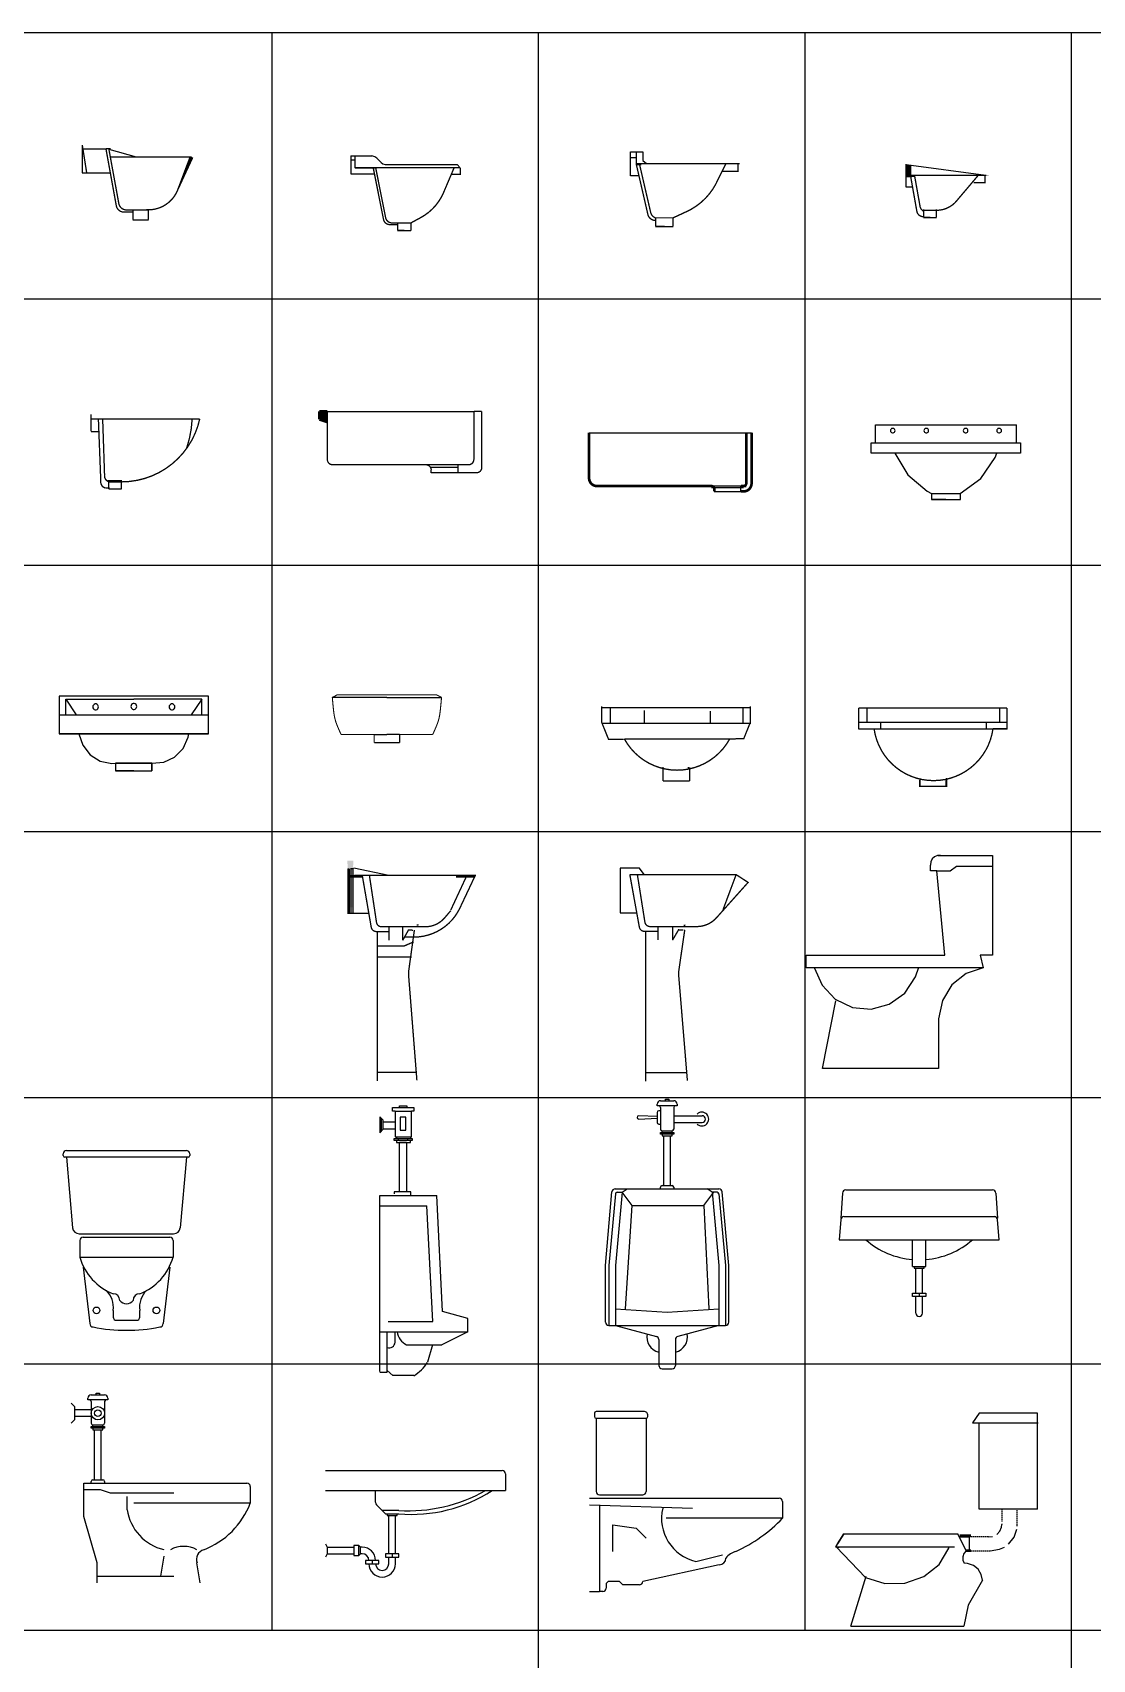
# Model space of a CAD drawing. Extents: x -72339 to 59654, y -38057 to 42097.
# Drawn here: x -10399 to -6420, y 35809 to 41919 of the extents above; entities that cross this region are included whole.
import ezdxf

# ---------------------------------------------------------------- set-up
doc = ezdxf.new("R2010")
doc.units = 0
doc.header["$MEASUREMENT"] = 0
doc.linetypes.add('HIDDEN', pattern=[7.5, 5, -2.5])
doc.layers.get('0').update_dxf_attribs({"linetype": 'CONTINUOUS'})
doc.layers.add('TOL', color=5, linetype='CONTINUOUS')
doc.styles.add('DIM', font='txt')
doc.styles.get("Standard").update_dxf_attribs({"font": 'TXT', "bigfont": 'HZTXT'})

# ---------------------------------------------------------------- blocks, each defined once
blk = doc.blocks.new('2513')
at = {"color": 2}
for p, q in [((0, -85.8), (0, 0)), ((0, -1.4), (298.6, -41.3)), ((18.8, -41.5), (300, -41.5)), ((23.2, -85.8), (0, -85.8)), ((88.9, -200), (64.8, -200)), ((64.8, -200), (113, -200))]:
    blk.add_line(p, q, dxfattribs=at)
at = {"color": 2, "const_width": 5}
for points in [[(15.5, -20.8), (0, -20.8)], [(16.3, -45.1), (29.8, -45.1), (14.3, -45.1)], [(16.3, -45.1), (16.3, -4.2)], [(17.5, -53.1), (17.5, -42.9)], [(17.5, -53.1), (39.4, -176.3)], [(51.5, -158.3), (30.7, -41.6)], [(295.6, -42.9), (295.6, -69.2), (262.5, -69.2)], [(262.5, -69.2), (252.6, -69.2)], [(65.1, -169.2), (65.1, -199.7)], [(113, -200), (113, -169.2)], [(59.9, -196.7), (67.3, -196.7)]]:
    blk.add_lwpolyline(points, dxfattribs=at)
for points in [[(270.2, -41.5), (187.6, -139.1, -0.214667), (115.5, -173.1), (61.8, -173.1)], [(39.4, -176.3, 0.325044), (59.9, -196.7, 0.361394)], [(51.5, -158.3, 0.240102), (64.8, -176.4, 0.361222)]]:
    blk.add_lwpolyline(points, format="xyb", dxfattribs=at)
at = {"color": 2}
for points in [[(0, -1.5), (0, -38.6), (17.2, -5.6), (16, -38.6)], [(0, -30.3), (0, -49.6), (18.3, -20.7), (18.3, -49.6)], [(276.1, -37.2), (277.2, -42.7), (310.4, -42.7)]]:
    blk.add_solid(points, dxfattribs=at)
at = {"linetype": 'Continuous', "flags": 1}
for tag in ['XVALUE', 'YVALUE']:
    blk.add_attdef(tag, (-999999, -999999), '', height=0.02, dxfattribs=at)
blk = doc.blocks.new('2530')
at = {"color": 2}
for p, q in [((-264.2, 0), (264.2, 0)), ((-264.2, -67.9), (-264.2, 0)), ((263.5, 0), (263.5, -67.9)), ((-280.4, -105.9), (-280.4, -67.9)), ((-280.4, -67.9), (279.6, -67.9)), ((279.6, -105.9), (-280.4, -105.9)), ((279.6, -67.9), (279.6, -105.9)), ((-54.2, -258.5), (-54.9, -280)), ((-54.9, -280), (54.9, -280)), ((0, -280), (-54.9, -280)), ((-54.1, -257.6), (55.4, -257.6)), ((54.9, -280), (54.9, -258.5))]:
    blk.add_line(p, q, dxfattribs=at)
for points in [[(-190.8, -21.7), (-191.4, -18.8), (-192.9, -16.2), (-195.2, -14.3), (-198.1, -13.2), (-201.1, -13.2), (-204, -14.3), (-206.3, -16.2), (-207.9, -18.8), (-208.4, -21.7), (-207.9, -24.7), (-206.3, -27.3), (-204, -29.2), (-201.1, -30.2), (-198.1, -30.2), (-195.2, -29.2), (-192.9, -27.3), (-191.4, -24.7), (-190.8, -21.7)], [(-65.1, -21.7), (-65.6, -18.8), (-67.1, -16.2), (-69.5, -14.3), (-72.3, -13.2), (-75.4, -13.2), (-78.2, -14.3), (-80.6, -16.2), (-82.1, -18.8), (-82.6, -21.7), (-82.1, -24.7), (-80.6, -27.3), (-78.2, -29.2), (-75.4, -30.2), (-72.3, -30.2), (-69.5, -29.2), (-67.1, -27.3), (-65.6, -24.7), (-65.1, -21.7)], [(82.6, -21.7), (82.1, -18.8), (80.6, -16.2), (78.2, -14.3), (75.4, -13.2), (72.3, -13.2), (69.5, -14.3), (67.1, -16.2), (65.6, -18.8), (65.1, -21.7), (65.6, -24.7), (67.1, -27.3), (69.5, -29.2), (72.3, -30.2), (75.4, -30.2), (78.2, -29.2), (80.6, -27.3), (82.1, -24.7), (82.6, -21.7)], [(208.4, -21.7), (207.9, -18.8), (206.3, -16.2), (204, -14.3), (201.1, -13.2), (198.1, -13.2), (195.2, -14.3), (192.9, -16.2), (191.4, -18.8), (190.8, -21.7), (191.4, -24.7), (192.9, -27.3), (195.2, -29.2), (198.1, -30.2), (201.1, -30.2), (204, -29.2), (206.3, -27.3), (207.9, -24.7), (208.4, -21.7)], [(-191.5, -105.9), (-143.6, -188.1), (-70, -249.2), (-54.1, -257.6)], [(53.4, -257.6), (130.9, -201.3), (184.1, -122.4), (190.8, -105.9)]]:
    blk.add_lwpolyline(points, dxfattribs=at)
at = {"linetype": 'Continuous', "flags": 1}
for tag in ['XVALUE', 'YVALUE']:
    blk.add_attdef(tag, (-999999, -999999), '', height=0.02, dxfattribs=at)
blk = doc.blocks.new('2541')
at = {"color": 2}
for p, q in [((-247.4, 0.1), (-247.4, -53.1)), ((250.5, 0.1), (250.5, -53.1)), ((-278.2, -53.1), (278.7, -53.1)), ((-196.1, -53.1), (-196.1, -77.5)), ((200.5, -53.1), (200.5, -77.5)), ((-278.7, -78.6), (278.7, -78.6)), ((0, -294.9), (-49.8, -294.9))]:
    blk.add_line(p, q, dxfattribs=at)
at = {"color": 2, "const_width": 5}
for points in [[(-278.7, 0), (278.7, 0)], [(-278.7, 0), (-278.7, -78.6)], [(278.7, -78.6), (278.7, 0)], [(-278.7, -78.6), (-217.9, -78.6)], [(226.1, -77.5), (281.3, -77.5)], [(-49.8, -270.7), (-49.8, -294.9)], [(-49.8, -294.9), (49.8, -294.9)], [(49.8, -294.9), (49.8, -270.7)]]:
    blk.add_lwpolyline(points, dxfattribs=at)
blk.add_lwpolyline([(-220.5, -77.5, 0.875895), (226.1, -77.5, 0.875895)], format="xyb", dxfattribs=at)
at = {"color": 2}
for points in [[(-51.4, -297.3), (-45.2, -296.7), (-50.9, -264.6), (-46.2, -263.4)], [(55.2, -296.8), (49.8, -296.8), (55.2, -264.4), (49.8, -263.1)]]:
    blk.add_solid(points, dxfattribs=at)
at = {"linetype": 'Continuous', "flags": 1}
for tag in ['XVALUE', 'YVALUE']:
    blk.add_attdef(tag, (-999999, -999999), '', height=0.02, dxfattribs=at)
blk = doc.blocks.new('2512')
at = {"color": 2}
for p, q in [((0, 0), (46.7, 0)), ((0, -90.2), (0, 0)), ((46.7, 0), (46.7, -18.9)), ((25.6, -43.6), (410, -43.6)), ((46.7, -18.9), (46.7, -32)), ((46.7, -32), (60.3, -43.6)), ((31.7, -90.2), (0, -90.2)), ((94.6, -280), (160.4, -280)), ((127.5, -280), (94.6, -280))]:
    blk.add_line(p, q, dxfattribs=at)
at = {"color": 2, "const_width": 5}
for points in [[(22.3, -47.4), (22.3, 0)], [(21.1, -21.8), (0, -21.8)], [(22.3, -47.4), (40.7, -47.4), (19.6, -47.4)], [(22.3, -47.4), (65.8, -236.2)], [(76.4, -228.9), (34.7, -48.9)], [(357.8, -45.3), (320.8, -120.3)], [(404, -45.1), (404, -72.8), (358.8, -72.8)], [(358.8, -72.8), (345.2, -72.8)], [(208, -225.5), (160.4, -247.6)], [(160.4, -247.6), (95, -247.6)], [(95, -247.6), (95, -279.6)], [(160.4, -280), (160.4, -247.6)]]:
    blk.add_lwpolyline(points, dxfattribs=at)
for points in [[(208, -225.5, 0.168717), (320.8, -120.3, 0.168717)], [(65.8, -236.2, 0.325044), (93.9, -257.6, 0.361394)], [(76.4, -228.9, 0.240102), (94.6, -248, 0.361222)]]:
    blk.add_lwpolyline(points, format="xyb", dxfattribs=at)
at = {"linetype": 'Continuous', "flags": 1}
for tag in ['XVALUE', 'YVALUE']:
    blk.add_attdef(tag, (-999999, -999999), '', height=0.02, dxfattribs=at)
blk = doc.blocks.new('2534')
at = {"color": 2}
for p, q in [((-275.6, -58.2), (-110.7, -58.2)), ((-247.4, -0.2), (-247.4, -28.8)), ((-247.4, -28.8), (-247.4, -39.2)), ((-247.4, -39.2), (-247.4, -58.2)), ((-211.7, -58.2), (-211.7, -58.2)), ((-119.3, -10.7), (-119.3, -58.2)), ((-110.7, -58.2), (120.5, -58.2)), ((118, -58.2), (281.3, -58.2)), ((127.7, -13), (127.7, -58.2)), ((250.5, -0.2), (250.5, -28.8)), ((250.5, -28.8), (250.5, -45.6)), ((250.5, -39.2), (250.5, -58.2)), ((-193.3, -117.4), (202.3, -117.4))]:
    blk.add_line(p, q, dxfattribs=at)
at = {"color": 2, "const_width": 5}
for points in [[(-278.7, -10.5), (-278.7, 4.6)], [(-278.7, 0), (278.7, 0)], [(278.7, -10.5), (278.7, 4.6)], [(-278.7, -10.5), (-278.7, -56.1), (-253.6, -118.3)], [(278.7, -10.5), (278.7, -56.1), (253.6, -118.3)], [(-255.8, -119.1), (-212.9, -119.1)], [(-217.9, -119.1), (-196.7, -119.1)], [(231.1, -117.1), (201.5, -117.7)], [(231.1, -117.1), (256.9, -117.1), (243.3, -117.1)], [(-48.8, -232.4), (-48.8, -222.5)], [(-48.8, -232.4), (-48.8, -275.4)], [(45.7, -232.4), (45.7, -222.5)], [(50.7, -232.4), (50.7, -224.9)], [(50.7, -275.4), (50.7, -232.4)], [(-48.8, -275.4), (50.7, -275.4)]]:
    blk.add_lwpolyline(points, dxfattribs=at)
blk.add_lwpolyline([(-194.1, -117.3, 0.593831), (201.5, -117.7, 0.875895)], format="xyb", dxfattribs=at)
at = {"linetype": 'Continuous', "flags": 1}
for tag in ['XVALUE', 'YVALUE']:
    blk.add_attdef(tag, (-999999, -999999), '', height=0.02, dxfattribs=at)
blk = doc.blocks.new('2511')
at = {"color": 2}
for p, q in [((0, 0), (78.2, 0)), ((0, 0), (0, -66.7)), ((410, -44.9), (14.9, -44.9)), ((96.8, -7.7), (112.8, -24.4)), ((131.4, -32.1), (398.5, -32.1)), ((398.5, -32.1), (410, -44.9)), ((0, -66.7), (88.2, -66.7)), ((175, -280), (225, -280)), ((200, -280), (175, -280))]:
    blk.add_line(p, q, dxfattribs=at)
at = {"color": 2, "const_width": 5}
for points in [[(14.9, -44.9), (14.9, 0)], [(0.4, -15.4), (16, -15.4)], [(92.8, -44.9), (14.9, -44.9)], [(83.6, -44.9), (122.2, -238.8)], [(130.2, -232.4), (92.8, -44.9)], [(386.9, -44.8), (346.8, -139.2)], [(410, -44.9), (410, -69.3), (375.7, -69.3)], [(261.1, -231.9), (225, -251.5)], [(146.8, -257.9), (175.2, -257.9)], [(175.2, -251.5), (154.8, -251.5)], [(225, -251.5), (175.2, -251.5)], [(175.2, -251.5), (175.2, -279.7)], [(225, -280), (225, -251.5)]]:
    blk.add_lwpolyline(points, dxfattribs=at)
at = {"color": 2}
for points in [[(96.8, -7.7), (89.9, -2.7), (81.7, -0.2), (78.2, 0)], [(112.8, -24.4), (119.6, -29.3), (127.9, -31.9), (131.4, -32.1)]]:
    blk.add_lwpolyline(points, dxfattribs=at)
at = {"color": 2, "const_width": 5}
for points in [[(261.1, -231.9, 0.168717), (346.8, -139.2, 0.168717)], [(122.2, -238.8, 0.361394), (146.8, -257.9, 0.361394)], [(130.2, -232.4, 0.361222), (154.8, -251.5, 0.361222)]]:
    blk.add_lwpolyline(points, format="xyb", dxfattribs=at)
at = {"linetype": 'Continuous', "flags": 1}
for tag in ['XVALUE', 'YVALUE']:
    blk.add_attdef(tag, (-999999, -999999), '', height=0.02, dxfattribs=at)
blk = doc.blocks.new('2521')
at = {"color": 2}
for p, q in [((15, 0), (565, 0)), ((505, -200), (185, -200)), ((505, -210), (405, -210)), ((405, -230), (405, -220)), ((505, -230), (405, -230)), ((505, -200), (505, -230))]:
    blk.add_line(p, q, dxfattribs=at)
for points, const_width in [([(-15, 0), (15, 0)], 10), ([(-15, 0), (-15, -30)], 10), ([(15, -180), (15, 0)], 5), ([(565, 0), (595, 0)], 5), ([(565, 0), (565, -180)], 5), ([(595, 0), (595, -210)], 5), ([(-15, -30), (15, -40)], 10), ([(385, -200), (35, -200)], 5), ([(505, -200), (505, -230)], 5), ([(545, -200), (505, -200)], 5), ([(575, -230), (505, -230)], 5)]:
    blk.add_lwpolyline(points, dxfattribs=dict(at, const_width=const_width))
at = {"color": 2, "const_width": 5}
for points in [[(15, -180, 0.414214), (35, -200, 0.414214)], [(545, -200, 0.414214), (565, -180, 0.414214)], [(405, -220, 0.414214), (385, -200, 0.414214)], [(575, -230, 0.414214), (595, -210, 0.414214)]]:
    blk.add_lwpolyline(points, format="xyb", dxfattribs=at)
at = {"color": 2}
blk.add_solid([(-15, 0), (15, 0), (-15, -30), (15, -40)], dxfattribs=at)
at = {"linetype": 'Continuous', "flags": 1}
for tag in ['XVALUE', 'YVALUE']:
    blk.add_attdef(tag, (-999999, -999999), '', height=0.02, dxfattribs=at)
blk = doc.blocks.new('2542')
at = {"color": 2}
for p, q in [((1.9, -10.2), (-203.1, -10.2)), ((1.9, -10.2), (206.9, -10.2)), ((-45.9, -149.7), (1.9, -149.7)), ((49.7, -149.7), (1.9, -149.7))]:
    blk.add_line(p, q, dxfattribs=at)
at = {"color": 2, "const_width": 4}
for points in [[(3.8, 0), (-183.9, 0), (-203.1, -10.2)], [(0, 0), (187.6, 0), (206.9, -10.2)], [(-203.1, -10.2), (-200.7, -37.3), (-198.6, -58.4), (-196.3, -75.1), (-193.6, -89), (-190, -101.8), (-185.1, -115.1), (-178.6, -130.5), (-170, -149.7)], [(206.9, -10.2), (204.5, -37.3), (202.3, -58.4), (200.1, -75.1), (197.4, -89), (193.7, -101.8), (188.9, -115.1), (182.3, -130.5), (173.8, -149.7)], [(-170, -149.7), (-45.9, -149.7), (-45.9, -180)], [(-45.9, -180), (1.9, -180)], [(49.7, -180), (1.9, -180)], [(173.8, -149.7), (49.7, -149.7), (49.7, -180)]]:
    blk.add_lwpolyline(points, dxfattribs=at)
at = {"linetype": 'Continuous', "flags": 1}
for tag in ['XVALUE', 'YVALUE']:
    blk.add_attdef(tag, (-999999, -999999), '', height=0.02, dxfattribs=at)
blk = doc.blocks.new('2522')
at = {"color": 2}
for p, q in [((0, 0), (610, 0)), ((460, -205), (580, -205)), ((580, -200), (470, -200)), ((470, -220), (570, -220)), ((570, -220), (570, -200))]:
    blk.add_line(p, q, dxfattribs=at)
at = {"color": 2, "const_width": 10}
for points in [[(0, 0), (0, -170)], [(590, 0), (590, -190)], [(610, 0), (610, -190)], [(30, -200), (460, -200)], [(470, -210), (470, -220)], [(590, -200), (570, -200)], [(580, -220), (570, -220)]]:
    blk.add_lwpolyline(points, dxfattribs=at)
for points in [[(0, -170, 0.414214), (30, -200, 0.414214)], [(470, -210, 0.414214), (460, -200, 0.414214)], [(580, -220, 0.414214), (610, -190, 0.414214)], [(580, -200, 0.414214), (590, -190, 0.414214)]]:
    blk.add_lwpolyline(points, format="xyb", dxfattribs=at)
at = {"linetype": 'Continuous', "flags": 1}
for tag in ['XVALUE', 'YVALUE']:
    blk.add_attdef(tag, (-999999, -999999), '', height=0.02, dxfattribs=at)
blk = doc.blocks.new('2508')
at = {"color": 2}
for p, q in [((-2.8, 803.1), (-2.8, 428.2)), ((-212.2, 745), (-161.4, 745)), ((-161.4, 745), (-138.2, 763.3)), ((-138.2, 763.3), (-2.8, 763.3)), ((-702.8, 380.7), (-702.8, 428.2)), ((-48.4, 428.2), (-38.2, 380.7)), ((-2.8, 428.2), (-48.4, 428.2)), ((-38.2, 380.7), (-702.8, 380.7)), ((-640.7, 3.2), (-591.4, 257.1)), ((-205.3, 181.4), (-205.3, 3.2)), ((-205.3, 3.2), (-640.7, 3.2))]:
    blk.add_line(p, q, dxfattribs=at)
for points in [[(-197.8, 803.2), (-209.3, 802.8), (-220, 798.2), (-228.6, 790.1), (-234, 779.5), (-235.6, 767.6), (-235.5, 766.8)], [(-206.4, 803.1), (-2.8, 803.1)], [(-702.8, 428.2), (-181.8, 428.2), (-212.2, 745), (-235.5, 745), (-235.5, 767)], [(-672.5, 382.6), (-642.7, 315.7), (-592.9, 263.4), (-528.9, 232.1), (-458.5, 225.6), (-390.2, 244.5), (-332.3, 286.7), (-291.6, 347), (-279, 383.4)], [(-38.2, 380.7), (-102, 359.6), (-154.9, 317.1), (-190.7, 258.2), (-205.1, 190), (-205.3, 181.4)]]:
    blk.add_lwpolyline(points, dxfattribs=at)
at = {"linetype": 'Continuous', "flags": 1}
for tag in ['XVALUE', 'YVALUE']:
    blk.add_attdef(tag, (-999999, -999999), '', height=0.02, dxfattribs=at)
blk = doc.blocks.new('2503')
at = {"color": 2}
for p, q in [((-1.6, 801), (-1.6, 747)), ((70.4, 801), (-1.6, 801)), ((88.4, 777), (70.4, 801)), ((-1.6, 747), (-1.6, 633)), ((-1.6, 633), (60.1, 633))]:
    blk.add_line(p, q, dxfattribs=at)
at = {"color": 2, "const_width": 5}
for points in [[(34.4, 777), (70.1, 580, 0.36403), (89.7, 564), (106.4, 564)], [(34.4, 777), (433.5, 777), (478.4, 747.9), (360, 615.4, -0.217143), (284.7, 582), (169, 582)], [(62.7, 777), (91, 598.5, 0.370145), (110.7, 582), (169, 582)], [(250.5, 3), (217.9, 397.3, -0.05516), (218.6, 418.6), (240.6, 569.9)]]:
    blk.add_lwpolyline(points, format="xyb", dxfattribs=at)
for points in [[(433.5, 777), (384.1, 645)], [(93.6, 1), (93.6, 564)], [(106.4, 564), (139.8, 564)], [(139.8, 564), (139.8, 582)], [(194.6, 530.8), (217.3, 569.8), (235.5, 568.9)], [(93.6, 33), (248.2, 33)]]:
    blk.add_lwpolyline(points, dxfattribs=at)
at = {"color": 2}
blk.add_lwpolyline([(132.1, 564, 5, 5, 0), (139.8, 564, 5, 5, 0), (139.8, 531, 0, 0, 0), (194.7, 531, 5, 5, 0), (194.7, 564, 5, 5, 0), (194.7, 582, 5, 5, 0)], format="xyseb", dxfattribs=at)
blk.add_solid([(236.4, 589.5), (236.4, 584.2), (243.8, 589.5), (242.6, 584.2)], dxfattribs=at)
at = {"linetype": 'Continuous', "flags": 1}
for tag in ['XVALUE', 'YVALUE']:
    blk.add_attdef(tag, (-999999, -999999), '', height=0.02, dxfattribs=at)
blk = doc.blocks.new('2553')
for p, q in [((-285.9, 838.2), (-291.5, 743.7)), ((-273.4, 850), (278, 850)), ((290.5, 838.2), (296, 743.7)), ((-292.3, 738.4), (-297.7, 662.5)), ((-279, 750), (289.8, 750)), ((302.3, 662.5), (296.9, 738.4)), ((-297.7, 662.5), (302.3, 662.5)), ((-22.7, 562.5), (-22.7, 662.5)), ((27.3, 562.5), (27.3, 662.5)), ((-22.7, 562.5), (27.3, 562.5)), ((-16.5, 562.5), (-16.5, 556.3)), ((-16.5, 556.3), (21, 556.3)), ((-10.2, 462.5), (-10.2, 556.3)), ((14.8, 462.5), (14.8, 556.3)), ((21, 556.3), (21, 562.5)), ((-22.7, 450), (-22.7, 462.5)), ((-22.7, 462.5), (27.3, 462.5)), ((27.3, 450), (-22.7, 450)), ((-10.2, 387.5), (-10.2, 450)), ((2.3, 462.5), (2.3, 450)), ((14.8, 387.5), (14.8, 450)), ((27.3, 462.5), (27.3, 450))]:
    blk.add_line(p, q)
for centre, radius, start, end in [((-273.4, 837.5), 12.5, 90, 176.63354), ((278, 837.5), 12.5, 3.36646, 90), ((-279.8, 737.5), 12.5, 90, 175.91438), ((284.4, 737.5), 12.5, 4.08562, 90), ((2.3, 891.7), 304.2, 228.88791, 265.30132), ((2.3, 891.7), 304.2, 274.69868, 311.11209), ((2.3, 387.5), 12.5, 180, 0)]:
    blk.add_arc(centre, radius, start, end)
at = {"layer": 'TOL', "style": 'DIM', "flags": 1}
for tag in ['XVALUE', 'YVALUE']:
    blk.add_attdef(tag, (-999999, -999999), '', height=0.02, dxfattribs=at)
blk = doc.blocks.new('2551')
for p, q in [((-38.6, 1370.1), (-38.6, 1376.4)), ((36.4, 1370.1), (-38.6, 1370.1)), ((-38.6, 1345.1), (-38.6, 1307.6)), ((-26.1, 1351.4), (-32.4, 1351.4)), ((-26.1, 1388.9), (23.9, 1388.9)), ((-26.1, 1363.9), (-26.1, 1282.6)), ((-7.4, 1388.9), (-7.4, 1395.1)), ((-7.4, 1395.1), (5.1, 1395.1)), ((5.1, 1395.1), (5.1, 1388.9)), ((23.9, 1363.9), (23.9, 1282.6)), ((36.4, 1376.4), (36.4, 1370.1)), ((-38.6, 1329.5), (-107.4, 1332.6)), ((-107.4, 1320.1), (-38.6, 1323.2)), ((-32.4, 1301.4), (-26.1, 1301.4)), ((23.9, 1332.6), (130.1, 1332.6)), ((23.9, 1307.6), (130.1, 1307.6)), ((-26.1, 1263.9), (-26.1, 1270.1)), ((-26.1, 1270.1), (23.9, 1270.1)), ((-19.9, 1263.9), (-26.1, 1263.9)), ((-19.9, 1276.4), (17.6, 1276.4)), ((-19.9, 1270.1), (-19.9, 1276.4)), ((17.6, 1263.9), (-19.9, 1263.9)), ((-19.9, 1263.9), (-19.9, 1257.6)), ((-19.9, 1257.6), (17.6, 1257.6)), ((-13.6, 1270.1), (-13.6, 1263.9)), ((-13.6, 1070.1), (-13.6, 1257.6)), ((11.4, 1270.1), (11.4, 1263.9)), ((11.4, 1070.1), (11.4, 1257.6)), ((17.6, 1270.1), (17.6, 1276.4)), ((17.6, 1257.6), (17.6, 1263.9)), ((23.9, 1263.9), (17.6, 1263.9)), ((23.9, 1270.1), (23.9, 1263.9)), ((-232.4, 770.1), (-208.4, 1046.2)), ((-195.4, 1039.4), (-219.9, 770.1)), ((-195.9, 1057.6), (193.6, 1057.6)), ((-169.9, 1045.1), (-194.9, 770.1)), ((-189.2, 1045.1), (-169.9, 1045.1)), ((-169.9, 1045.1), (-151.1, 1057.6)), ((-132.4, 995.1), (-169.9, 1045.1)), ((-26.1, 1057.6), (-26.1, 1063.9)), ((-19.9, 1070.1), (17.6, 1070.1)), ((23.9, 1063.9), (23.9, 1057.6)), ((136.4, 995.1), (173.9, 1045.1)), ((167.6, 1045.1), (148.9, 1057.6)), ((167.6, 1045.1), (192.6, 770.1)), ((186.9, 1045.1), (167.6, 1045.1)), ((193.1, 1039.4), (217.6, 770.1)), ((230.1, 770.1), (206.1, 1046.2)), ((-157.4, 607.6), (-132.4, 995.1)), ((-132.4, 995.1), (136.4, 995.1)), ((136.4, 995.1), (155.1, 607.6)), ((-232.4, 557.6), (-232.4, 770.1)), ((-219.9, 770.1), (-219.9, 545.1)), ((-194.9, 770.1), (-194.9, 545.1)), ((192.6, 770.1), (192.6, 545.1)), ((217.6, 770.1), (217.6, 545.1)), ((230.1, 557.6), (230.1, 770.1)), ((-194.9, 607.6), (-1.1, 595.1)), ((-1.1, 595.1), (192.6, 607.6)), ((-219.9, 545.1), (217.6, 545.1)), ((-194.9, 545.1), (-41.6, 503.9)), ((-32.4, 491.8), (-32.4, 395.1)), ((30.1, 491.8), (30.1, 395.1)), ((192.6, 545.1), (39.4, 503.9)), ((-19.9, 382.6), (17.6, 382.6))]:
    blk.add_line(p, q)
for centre, radius, start, end in [((-26.1, 1376.4), 12.5, 90, 180), ((-32.4, 1345.1), 6.25, 90, 180), ((-32.4, 1363.9), 6.25, 0, 90), ((23.9, 1376.4), 12.5, 0, 90), ((30.1, 1363.9), 6.25, 90, 180), ((129.2, 1320.1), 25.9, 226.39718, 133.60282), ((-107.4, 1326.4), 6.25, 90, 270), ((-32.4, 1307.6), 6.25, 180, 270), ((130.1, 1320.1), 12.5, 270, 90), ((-19.9, 1282.6), 6.25, 180, 270), ((17.6, 1282.6), 6.25, 270, 0), ((-195.9, 1045.1), 12.5, 90, 175.03026), ((-189.2, 1038.9), 6.25, 90, 174.80557), ((-19.9, 1063.9), 6.25, 90, 180), ((17.6, 1063.9), 6.25, 0, 90), ((186.9, 1038.9), 6.25, 5.19443, 90), ((193.6, 1045.1), 12.5, 4.96974, 90), ((-219.9, 557.6), 12.5, 180, 270), ((217.6, 557.6), 12.5, 270, 0), ((-19.9, 501.4), 57.6, 167.47119, 257.47119), ((-44.9, 491.8), 12.5, 0, 74.93151), ((17.6, 501.4), 57.6, 282.52881, 12.52881), ((42.6, 491.8), 12.5, 105.06849, 180), ((-19.9, 395.1), 12.5, 180, 270), ((17.6, 395.1), 12.5, 270, 0)]:
    blk.add_arc(centre, radius, start, end)
at = {"layer": 'TOL', "style": 'DIM', "flags": 1}
for tag in ['XVALUE', 'YVALUE']:
    blk.add_attdef(tag, (-999999, -999999), '', height=0.02, dxfattribs=at)
blk = doc.blocks.new('2502')
at = {"color": 2}
for p, q in [((-6.9, 794.4), (-6.9, 740.6)), ((14.5, 797.4), (146.5, 770.5)), ((-6.9, 740.6), (-6.9, 627)), ((-6.9, 627), (51.7, 627)), ((51.7, 627), (70.7, 627))]:
    blk.add_line(p, q, dxfattribs=at)
for points, const_width in [([(-6.9, 794.4), (-6.9, 627), (12.1, 627), (12.1, 794.4), (4.7, 794.4), (4.7, 627), (-2.6, 627), (-2.6, 794.4)], 5), ([(-0.9, 765.4), (48, 765.4)], 10), ([(14.5, 764.5), (48.7, 764.5)], 5), ([(437.6, 765.4), (378.8, 639)], 5), ([(398, 765.1), (468.9, 765.1)], 10), ([(417.7, 768), (469, 768)], 5), ([(102.5, -2.6), (102.5, 558.3)], 5), ([(114.7, 558.3), (146.5, 558.3)], 5), ([(146.5, 558.3), (146.5, 576.3)], 5), ([(198.5, 525.2), (220, 564.1), (237.4, 563.2)], 5), ([(102.5, 504.5), (205.1, 504.5), (239.3, 519.4)], 5), ([(100, 462.7), (205.1, 462.7), (232, 462.7)], 5), ([(102.5, 29.3), (249.4, 29.3)], 5)]:
    blk.add_lwpolyline(points, dxfattribs=dict(at, const_width=const_width))
for points in [[(16.9, 770.5), (48.7, 770.5)], [(46.3, 770.5), (425.1, 770.5)], [(425.1, 770.5), (473.1, 770.5)]]:
    blk.add_lwpolyline(points, dxfattribs=at)
at = {"color": 2, "const_width": 5}
for points in [[(46.3, 770.5), (80.2, 574.3, 0.36403), (98.8, 558.3), (114.7, 558.3)], [(73.1, 770.5), (100, 592.6, 0.370145), (118.7, 576.3), (174.2, 576.3)], [(205.1, 537.4), (242.3, 537.4, 0.288265), (413.2, 646.9), (471.5, 770.5)], [(378.8, 636.7), (355.6, 609.5, -0.217143), (284.1, 576.3), (174.2, 576.3)], [(251.6, -0.6), (220.6, 392.2, -0.05516), (221.3, 413.5), (242.2, 564.2)]]:
    blk.add_lwpolyline(points, format="xyb", dxfattribs=at)
at = {"color": 2}
blk.add_lwpolyline([(139.1, 558.3, 5, 5, 0), (146.5, 558.3, 5, 5, 0), (146.5, 525.4, 0, 0, 0), (198.6, 525.4, 5, 5, 0), (198.6, 558.3, 5, 5, 0), (198.6, 576.3, 5, 5, 0)], format="xyseb", dxfattribs=at)
for points in [[(-5, 649.1), (11.3, 649.8), (-9.2, 824.7), (12.5, 824.7)], [(10.2, 797.4), (11, 795.5), (26.5, 797.4), (26.5, 795.5)], [(251.1, 585.9), (251.1, 580.6), (258.5, 585.9), (257.3, 580.6)]]:
    blk.add_solid(points, dxfattribs=at)
at = {"linetype": 'Continuous', "flags": 1}
for tag in ['XVALUE', 'YVALUE']:
    blk.add_attdef(tag, (-999999, -999999), '', height=0.02, dxfattribs=at)
blk = doc.blocks.new('2560')
for p, q in [((0.3, 1358.4), (0.3, 1298.5)), ((12.4, 1345.8), (0.3, 1358.4)), ((5.5, 1302.7), (5.5, 1353.2)), ((12.4, 1312.2), (12.4, 1345.8)), ((46.8, 1393.6), (127.3, 1393.6)), ((46.8, 1378.9), (46.8, 1393.6)), ((57.1, 1378.9), (46.8, 1378.9)), ((56.7, 1378.4), (56.7, 1282.7)), ((118.7, 1378.4), (56.7, 1378.4)), ((73.9, 1399.9), (100.6, 1399.9)), ((73.9, 1393.6), (73.9, 1399.9)), ((97.1, 1356.3), (75.6, 1356.3)), ((75.6, 1356.3), (75.6, 1308)), ((97.1, 1308), (97.1, 1356.3)), ((100.6, 1399.9), (100.6, 1393.6)), ((127.3, 1378.9), (118.7, 1378.9)), ((118.7, 1282.7), (118.7, 1378.4)), ((127.3, 1393.6), (127.3, 1378.9)), ((12.4, 1312.2), (0.3, 1298.5)), ((57.1, 1338.4), (12.4, 1338.4)), ((57.1, 1312.2), (12.4, 1312.2)), ((75.6, 1308), (97.1, 1308)), ((53.7, 1269.1), (53.7, 1276.4)), ((53.7, 1276.4), (121.2, 1276.4)), ((121.2, 1269.1), (53.7, 1269.1)), ((56.7, 1282.7), (118.7, 1282.7)), ((61.9, 1282.7), (61.9, 1276.4)), ((61.9, 1269.1), (61.9, 1262.2)), ((61.9, 1262.2), (114.4, 1262.2)), ((67.9, 1276.4), (67.9, 1269.1)), ((73, 1263.3), (99.3, 1263.3)), ((73, 1076.2), (73, 1263.3)), ((99.3, 1263.3), (99.3, 1076.2)), ((104, 1276.4), (104, 1269.1)), ((114.4, 1282.7), (114.4, 1276.4)), ((114.4, 1262.2), (114.4, 1269.1)), ((121.2, 1276.4), (121.2, 1269.1)), ((0, 402), (0, 1062.3)), ((0, 1062.3), (213.4, 1062.3)), ((53.7, 1076.2), (53.7, 1068.3)), ((115.6, 1076.2), (53.7, 1076.2)), ((115.6, 1064.1), (115.6, 1076.2)), ((235, 626.8), (213.4, 1062.3)), ((0, 1023.6), (176.6, 1023.6)), ((198.1, 589.7), (176.6, 1023.6)), ((330, 600.4), (235, 626.8)), ((0, 551), (330, 551)), ((27, 399.2), (27, 551)), ((30.9, 589.7), (198.1, 589.7)), ((56.7, 511.4), (56.7, 551)), ((330, 551), (232.3, 501.5)), ((330, 551), (330, 600.4)), ((100.2, 501.5), (232.3, 501.5)), ((197.2, 501.5), (178.9, 436.1)), ((0, 399.2), (27, 399.2)), ((48.6, 386), (27, 405.8)), ((127, 386), (48.6, 386))]:
    blk.add_line(p, q)
for centre, radius, start, end in [((129.7, 559.9), 65.5, 187.81546, 243.23663), ((35, 511.8), 21.8, 248.51234, 358.8209), ((42.3, 525.6), 163.3, 301.23305, 326.74728)]:
    blk.add_arc(centre, radius, start, end)
at = {"layer": 'TOL', "style": 'DIM', "flags": 1}
for tag in ['XVALUE', 'YVALUE']:
    blk.add_attdef(tag, (-999999, -999999), '', height=0.02, dxfattribs=at)
blk = doc.blocks.new('2507')
at = {"color": 2}
for p, q in [((-218.7, 803.2), (-244, 766.3)), ((-0.7, 803.2), (-218.7, 803.2)), ((-0.7, 442.5), (-0.7, 803.2)), ((-244, 766.3), (1.7, 766.3)), ((-218.7, 442.5), (-218.7, 766.3)), ((-0.7, 442.5), (-218.7, 442.5)), ((-76.8, 442.6), (-133.6, 442.6)), ((-727.6, 350), (-758.3, 300.9)), ((-751.2, 312.5), (-727.6, 350)), ((-727.6, 350), (-751.2, 312.5)), ((-727.6, 350), (-299, 350)), ((-267.6, 286.5), (-299, 350)), ((-291.1, 338.5), (-257.1, 338.5)), ((-257.1, 338.5), (-257.1, 286.2)), ((-758.3, 300.9), (-756.4, 300.9)), ((-645.5, 186.1), (-756.4, 300.9)), ((-756.4, 300.9), (-312.1, 300.9)), ((-746.5, 297.8), (-746.5, 300.9)), ((-700.5, 3.2), (-644, 191.1)), ((-700.5, 3.2), (-276.5, 3.2))]:
    blk.add_line(p, q, dxfattribs=at)
at = {"color": 2, "linetype": 'HIDDEN'}
for p, q in [((-133.6, 442.6), (-133.6, 396.3)), ((-76.8, 381.9), (-76.8, 442.6)), ((-133.6, 387.6), (-133.6, 385.2)), ((-184.3, 338.5), (-257.1, 338.5)), ((-257.1, 286.2), (-178.2, 286.2))]:
    blk.add_line(p, q, dxfattribs=at)
at = {"color": 2}
for points in [[(-153.5, 348.1), (-141.6, 360), (-134.8, 375), (-133.6, 384.7)], [(-109.3, 311), (-88, 336.9), (-77.6, 367.5)], [(-76.8, 378.9), (-76.8, 379.6)], [(-184.3, 338.5), (-169.6, 340.5)], [(-645.5, 186.1), (-573.8, 163.2), (-497.9, 164.4), (-427.1, 189.4), (-369.8, 235.3), (-332.9, 296.4), (-331.3, 300.9)], [(-267.6, 286.5), (-276.2, 276.3), (-280.6, 264), (-280.1, 251.1), (-275, 239.4)], [(-178.2, 286.2), (-143.5, 291.8), (-124.2, 300.5)], [(-207.3, 176.2), (-211.3, 197.7), (-223, 216.7), (-241, 230.8), (-263.2, 238.4), (-275, 239.4)], [(-207.3, 176.2), (-261, 82.2), (-276.5, 3.2)]]:
    blk.add_lwpolyline(points, dxfattribs=at)
at = {"color": 2, "const_width": 10}
for points in [[(-292.3, 343.6), (-250.5, 343.6)], [(-257.2, 286.4), (-267, 286.4), (-250, 286.4)]]:
    blk.add_lwpolyline(points, dxfattribs=at)
at = {"linetype": 'Continuous', "flags": 1}
for tag in ['XVALUE', 'YVALUE']:
    blk.add_attdef(tag, (-999999, -999999), '', height=0.02, dxfattribs=at)
blk = doc.blocks.new('2552')
for p, q in [((23.9, 693.8), (23.9, 681.3)), ((211.4, 700), (30.2, 700)), ((30.2, 675), (30.2, 400)), ((30.2, 675), (217.7, 675)), ((217.7, 675), (217.7, 400)), ((223.9, 681.3), (223.9, 687.5)), ((5.2, 375), (717.7, 375)), ((42.7, 387.5), (205.2, 387.5)), ((5.2, 350), (392.7, 337.5)), ((42.7, 350), (42.7, 25)), ((730.2, 362.5), (730.2, 300)), ((92.7, 175), (92.7, 275)), ((92.7, 275), (180.2, 262.5)), ((180.2, 262.5), (217.7, 225)), ((730.2, 300), (292.7, 300)), ((492.7, 125), (205.2, 62.5)), ((405.2, 137.5), (505.2, 162.5)), ((117.7, 62.5), (80.2, 62.5)), ((130.2, 50), (117.7, 62.5)), ((205.2, 62.5), (205.2, 62.5)), ((5.2, 25), (42.7, 25)), ((55.2, 25), (42.7, 25)), ((67.7, 50), (67.7, 37.5)), ((192.7, 50), (130.2, 50))]:
    blk.add_line(p, q)
for centre, radius, start, end in [((30.2, 693.8), 6.25, 90, 180), ((30.2, 681.3), 6.25, 180, 270), ((211.4, 687.5), 12.5, 360, 90), ((217.7, 681.3), 6.25, 270, 360), ((42.7, 400), 12.5, 180, 270), ((205.2, 400), 12.5, 270, 0), ((717.7, 362.5), 12.5, 0, 90), ((442.7, 300), 166.8, 167.00538, 257.00538), ((316.8, 693.8), 570.9, 294.68126, 316.39409), ((492.7, 150), 25, 270, 0), ((573.9, 106.3), 71.3, 105.25512, 142.12502), ((80.2, 50), 12.5, 90, 180), ((192.7, 62.5), 12.5, 270, 0), ((55.2, 37.5), 12.5, 270, 0)]:
    blk.add_arc(centre, radius, start, end)
at = {"layer": 'TOL', "style": 'DIM', "flags": 1}
for tag in ['XVALUE', 'YVALUE']:
    blk.add_attdef(tag, (-999999, -999999), '', height=0.02, dxfattribs=at)
blk = doc.blocks.new('2561')
for p, q in [((2.3, 850), (664.8, 850)), ((677.3, 837.5), (677.3, 775)), ((2.3, 775), (677.3, 775)), ((189.8, 731.2), (189.8, 775)), ((227.3, 687.5), (193.5, 721.3)), ((277.3, 700), (214.8, 700)), ((227.3, 687.5), (277.3, 687.5)), ((233.5, 687.5), (233.5, 681.2)), ((233.5, 681.2), (271, 681.2)), ((239.8, 537.5), (239.8, 681.2)), ((264.8, 537.5), (264.8, 681.2)), ((271, 681.2), (271, 687.5)), ((2.3, 575), (8.5, 562.5)), ((8.5, 562.5), (8.5, 537.5)), ((8.5, 562.5), (108.5, 562.5)), ((108.5, 568.8), (108.5, 531.3)), ((127.3, 568.8), (108.5, 568.8)), ((133.5, 562.5), (127.3, 568.8)), ((127.3, 531.3), (127.3, 568.8)), ((133.5, 537.5), (133.5, 562.5)), ((139.8, 562.5), (133.5, 562.5)), ((8.5, 537.5), (2.3, 525)), ((8.5, 537.5), (108.5, 537.5)), ((108.5, 531.3), (127.3, 531.3)), ((127.3, 531.3), (133.5, 537.5)), ((139.8, 537.5), (133.5, 537.5)), ((152.3, 512.5), (152.3, 500)), ((202.3, 512.5), (152.3, 512.5)), ((152.3, 500), (202.3, 500)), ((177.3, 512.5), (177.3, 500)), ((202.3, 500), (202.3, 512.5)), ((227.3, 537.5), (227.3, 525)), ((277.3, 537.5), (227.3, 537.5)), ((227.3, 525), (277.3, 525)), ((239.8, 500), (239.8, 525)), ((252.3, 537.5), (252.3, 525)), ((264.8, 500), (264.8, 525)), ((277.3, 525), (277.3, 537.5))]:
    blk.add_line(p, q)
for centre, radius, start, end in [((664.8, 837.5), 12.5, 0, 90), ((326, 1236.3), 550.9, 264.92327, 303.14922), ((314.3, 1281.2), 582.4, 266.35581, 299.63342), ((202.3, 730.2), 12.5, 180, 225), ((139.8, 512.5), 50, 0, 90), ((139.8, 512.5), 25, 0, 90), ((214.8, 500), 50, 180, 0), ((214.8, 500), 25, 180, 0)]:
    blk.add_arc(centre, radius, start, end)
at = {"layer": 'TOL', "style": 'DIM', "flags": 1}
for tag in ['XVALUE', 'YVALUE']:
    blk.add_attdef(tag, (-999999, -999999), '', height=0.02, dxfattribs=at)
blk = doc.blocks.new('2510')
at = {"color": 2}
for p, q in [((98, -1), (200.9, -29.8)), ((106, -29.8), (408.2, -29.8)), ((187.6, -265.5), (246.1, -265.5))]:
    blk.add_line(p, q, dxfattribs=at)
at = {"color": 2, "const_width": 5}
for points in [[(-1.8, 14.5), (14.6, -89.6)], [(91.2, 0), (0, 0)], [(86.9, 0.7), (104.8, 0.7)], [(86.9, 0.7), (125.7, -212.7)], [(135.1, -204.5), (98, -1)], [(154.5, -237.1), (187.9, -237.1)], [(187.9, -228.9), (163.9, -228.9)], [(246.1, -228.9), (187.9, -228.9)], [(187.9, -228.9), (187.9, -265.1)], [(246.1, -265.5), (246.1, -228.9)]]:
    blk.add_lwpolyline(points, dxfattribs=at)
at = {"color": 2}
blk.add_lwpolyline([(-1.8, 14.5), (-1.8, -89.6), (104.8, -89.6)], dxfattribs=at)
blk.add_lwpolyline([(408.2, -29.8, 15, 5, 0), (355.4, -155.8, 5, 5, -0.300219), (247.7, -228.4, 5, 5, 0), (238.3, -228.4, 5, 5, 0)], format="xyseb", dxfattribs=at)
at = {"color": 2, "const_width": 5}
for points in [[(125.7, -212.7, 0.361394), (154.5, -237.1, 0.361394)], [(135.1, -204.5, 0.361222), (163.9, -228.9, 0.361222)]]:
    blk.add_lwpolyline(points, format="xyb", dxfattribs=at)
at = {"linetype": 'Continuous', "flags": 1}
for tag in ['XVALUE', 'YVALUE']:
    blk.add_attdef(tag, (-999999, -999999), '', height=0.02, dxfattribs=at)
blk = doc.blocks.new('2520')
at = {"color": 2}
for p, q in [((2.4, -46.7), (30, -46.7)), ((117.1, -232.7), (65.5, -232.7)), ((115.7, -236.7), (68.2, -236.7)), ((71.6, -236.3), (115.4, -236.3)), ((68.2, -263), (115.7, -263))]:
    blk.add_line(p, q, dxfattribs=at)
at = {"color": 2, "const_width": 5}
for points in [[(20.8, 0), (0, 0)], [(2.4, 17), (2.4, -46.7)], [(20.8, 0), (410, 0)], [(29.5, -0.9), (38.6, -234.7)], [(45.5, 2.4), (52.7, -211.2)], [(68.2, -236.7), (68.2, -263)], [(115.7, -263), (115.7, -236.7)], [(57.5, -259.6), (71.4, -259.6)]]:
    blk.add_lwpolyline(points, dxfattribs=at)
for points in [[(117.3, -236.3, 0.351509), (410, 0, 0.351509)], [(360.7, -110.3, 0.069765), (381.5, 0, 0.069765)], [(38.6, -234.7, 0.398663), (57.5, -259.6, 0.398663)], [(52.7, -211.2, 0.40076), (71.6, -236.3, 0.40076)]]:
    blk.add_lwpolyline(points, format="xyb", dxfattribs=at)
at = {"linetype": 'Continuous', "flags": 1}
for tag in ['XVALUE', 'YVALUE']:
    blk.add_attdef(tag, (-999999, -999999), '', height=0.02, dxfattribs=at)
blk = doc.blocks.new('2533')
at = {"color": 2}
for p, q in [((-280, 0), (-280, -140.7)), ((280, 0), (-280, 0)), ((280, -140.7), (280, 0)), ((-255, -11.1), (-215.8, -69.2)), ((-255, -11.1), (0.1, -11.1)), ((-255, -28.5), (-255, -11.1)), ((-255, -69.2), (-255, -28.5)), ((255, -11.1), (-0.1, -11.1)), ((255, -11.1), (215.8, -69.2)), ((255, -28.5), (255, -11.1)), ((255, -69.2), (255, -28.5)), ((-280, -70.4), (280, -70.4)), ((280, -140.7), (-280, -140.7)), ((-280, -140.7), (280, -140.7)), ((-68.3, -251.9), (68.3, -251.9)), ((-68.3, -251.9), (-68.3, -280)), ((68.3, -251.9), (-68.3, -251.9)), ((-68.3, -280), (68.3, -280)), ((0, -280), (-68.3, -280)), ((68.3, -251.9), (68.3, -280)), ((68.3, -265.9), (68.3, -251.9)), ((68.3, -280), (68.3, -265.9))]:
    blk.add_line(p, q, dxfattribs=at)
for points in [[(-132.4, -40.1), (-133.1, -36.3), (-135, -32.9), (-137.9, -30.4), (-141.5, -29), (-145.2, -29), (-148.8, -30.4), (-151.7, -32.9), (-153.6, -36.3), (-154.3, -40.1), (-153.6, -44), (-151.7, -47.4), (-148.8, -49.9), (-145.2, -51.2), (-141.5, -51.2), (-137.9, -49.9), (-135, -47.4), (-133.1, -44), (-132.4, -40.1)], [(11, -38.2), (10.3, -34.4), (8.4, -31), (5.5, -28.5), (2, -27.1), (-1.8, -27.1), (-5.4, -28.5), (-8.3, -31), (-10.2, -34.4), (-10.9, -38.2), (-10.2, -42.1), (-8.3, -45.4), (-5.4, -48), (-1.8, -49.3), (2, -49.3), (5.5, -48), (8.4, -45.4), (10.3, -42.1), (11, -38.2)], [(154.3, -40.1), (153.6, -36.3), (151.7, -32.9), (148.8, -30.4), (145.2, -29), (141.5, -29), (137.9, -30.4), (135, -32.9), (133.1, -36.3), (132.4, -40.1), (133.1, -44), (135, -47.4), (137.9, -49.9), (141.5, -51.2), (145.2, -51.2), (148.8, -49.9), (151.7, -47.4), (153.6, -44), (154.3, -40.1)], [(-206.5, -140.7), (-191.9, -184.2), (-163.8, -219.9), (-125.6, -243.6), (-81.8, -252.3), (-68.3, -251.9)], [(68.3, -251.9), (112.8, -247.9), (153.2, -228.5), (184.8, -196), (203.7, -154.3), (206.5, -140.7)]]:
    blk.add_lwpolyline(points, dxfattribs=at)
at = {"linetype": 'Continuous', "flags": 1}
for tag in ['XVALUE', 'YVALUE']:
    blk.add_attdef(tag, (-999999, -999999), '', height=0.02, dxfattribs=at)
blk = doc.blocks.new('2562')
for p, q in [((0.8, 683.1), (13.3, 670.6)), ((63.3, 695.6), (63.3, 701.9)), ((138.3, 695.6), (63.3, 695.6)), ((75.8, 714.4), (125.8, 714.4)), ((75.8, 689.4), (75.8, 608.1)), ((94.5, 720.6), (107, 720.6)), ((94.5, 714.4), (94.5, 720.6)), ((107, 720.6), (107, 714.4)), ((125.8, 689.4), (125.8, 608.1)), ((138.3, 701.9), (138.3, 695.6)), ((13.3, 620.6), (0.8, 608.1)), ((13.3, 670.6), (13.3, 620.6)), ((75.8, 658.1), (13.3, 658.1)), ((75.8, 633.1), (13.3, 633.1)), ((75.8, 595.6), (125.8, 595.6)), ((75.8, 589.4), (75.8, 595.6)), ((82, 589.4), (75.8, 589.4)), ((82, 595.6), (82, 601.9)), ((82, 601.9), (119.5, 601.9)), ((82, 589.4), (82, 583.1)), ((119.5, 589.4), (82, 589.4)), ((82, 583.1), (119.5, 583.1)), ((88.3, 595.6), (88.3, 589.4)), ((88.3, 395.6), (88.3, 583.1)), ((113.3, 595.6), (113.3, 589.4)), ((113.3, 395.6), (113.3, 583.1)), ((119.5, 595.6), (119.5, 601.9)), ((125.8, 589.4), (119.5, 589.4)), ((119.5, 583.1), (119.5, 589.4)), ((125.8, 595.6), (125.8, 589.4)), ((47.7, 258.1), (47.7, 383.1)), ((47.7, 383.1), (660.2, 383.1)), ((75.8, 383.1), (75.8, 389.4)), ((82, 395.6), (119.5, 395.6)), ((125.8, 389.4), (125.8, 383.1)), ((672.7, 370.6), (672.7, 308.1)), ((110.2, 358.1), (47.7, 358.1)), ((147.7, 345.6), (110.2, 358.1)), ((385.2, 345.6), (147.7, 345.6)), ((210.2, 283.1), (210.2, 333.1)), ((672.7, 308.1), (235.2, 308.1)), ((97.7, 83.1), (47.7, 258.1)), ((97.7, 8.1), (97.7, 83.1)), ((347.7, 108.1), (335.2, 33.1)), ((485.2, 8.1), (472.7, 83.1)), ((97.7, 33.1), (385.2, 33.1))]:
    blk.add_line(p, q)
for radius in [25, 12.5]:
    blk.add_circle((100.8, 645.6), radius)
for centre, radius, start, end in [((75.8, 701.9), 12.5, 90, 180), ((69.5, 689.4), 6.25, 0, 90), ((125.8, 701.9), 12.5, 0, 90), ((132, 689.4), 6.25, 90, 180), ((82, 608.1), 6.25, 180, 270), ((119.5, 608.1), 6.25, 270, 0), ((82, 389.4), 6.25, 90, 180), ((119.5, 389.4), 6.25, 0, 90), ((660.2, 370.6), 12.5, 0, 90), ((391.5, 414.4), 300.7, 290.69545, 339.30455), ((391.5, 311.3), 183.4, 188.82038, 256.20051), ((422.7, 39.4), 106.2, 61.92751, 118.07249), ((510.2, 95.6), 39.5, 108.43495, 198.43495)]:
    blk.add_arc(centre, radius, start, end)
at = {"layer": 'TOL', "style": 'DIM', "flags": 1}
for tag in ['XVALUE', 'YVALUE']:
    blk.add_attdef(tag, (-999999, -999999), '', height=0.02, dxfattribs=at)
blk = doc.blocks.new('2550')
for p, q in [((-244.4, 681.3), (-244.4, 687.5)), ((224.4, 675), (-238.1, 675)), ((-231.9, 700), (218.1, 700)), ((-231.9, 675), (-208.9, 410.3)), ((218.1, 675), (195.1, 410.3)), ((230.6, 687.5), (230.6, 681.3)), ((-184, 387.5), (170.2, 387.5)), ((-169.4, 375), (155.6, 375)), ((-181.9, 362.5), (-181.9, 300)), ((168.1, 362.5), (168.1, 300)), ((-181.9, 300), (168.1, 300)), ((-169.4, 262.5), (-144.4, 50)), ((155.6, 262.5), (130.6, 50)), ((-56.9, 100), (-56.9, 75)), ((-44.4, 62.5), (30.6, 62.5)), ((43.1, 75), (43.1, 100))]:
    blk.add_line(p, q)
for centre in [(-119.4, 100), (105.6, 100)]:
    blk.add_circle(centre, 12.5)
for centre, radius, start, end in [((-231.9, 687.5), 12.5, 90, 180), ((-238.1, 681.3), 6.25, 180, 270), ((218.1, 687.5), 12.5, 0, 90), ((224.4, 681.3), 6.25, 270, 0), ((-184, 412.5), 25, 184.96974, 270), ((-169.4, 362.5), 12.5, 90, 180), ((155.6, 362.5), 12.5, 0, 90), ((170.2, 412.5), 25, 270, 355.03026), ((18.1, 356.2), 207.8, 195.70864, 248.83874), ((-31.9, 356.2), 207.8, 291.16126, 344.29136), ((-144.4, 112.5), 88.4, 351.8699, 45), ((-56.9, 137.5), 25, 0, 90), ((-6.9, 156.2), 31.2, 216.8699, 323.1301), ((43.1, 137.5), 25, 90, 180), ((130.6, 112.5), 88.4, 135, 188.1301), ((-44.4, 75), 12.5, 180, 270), ((30.6, 75), 12.5, 270, 0), ((-131.9, 50), 12.5, 180, 270), ((-6.9, 656.2), 631.2, 258.57881, 281.42119), ((118.1, 50), 12.5, 270, 0)]:
    blk.add_arc(centre, radius, start, end)
at = {"layer": 'TOL', "style": 'DIM', "flags": 1}
for tag in ['XVALUE', 'YVALUE']:
    blk.add_attdef(tag, (-999999, -999999), '', height=0.02, dxfattribs=at)

msp = doc.modelspace()

# ---------------------------------------------------------------- linework, layer by layer
for p, q in [((-17499.1, 41919.4), (-2499.1, 41919.4)), ((-9499.1, 35919.4), (-9499.1, 41919.4)), ((-8499.1, 35919.4), (-8499.1, 41919.4)), ((-7499.1, 35919.4), (-7499.1, 41919.4)), ((-6499.1, 35919.4), (-6499.1, 41919.4)), ((-10499.1, 40919.4), (-2499.1, 40919.4)), ((-10499.1, 39919.4), (-2499.1, 39919.4)), ((-10499.1, 38919.4), (-2499.1, 38919.4)), ((-10499.1, 37919.4), (-2499.1, 37919.4)), ((-10499.1, 36919.4), (-2499.1, 36919.4)), ((-17499.1, 35919.4), (-2499.1, 35919.4)), ((-8499.1, 30919.4), (-8499.1, 35919.4)), ((-6499.1, 30919.4), (-6499.1, 35919.4))]:
    msp.add_line(p, q)

# ---------------------------------------------------------------- block references
for name, p in [('2510', (-10210.4, 41482.1)), ('2511', (-9203.6, 41455.9)), ('2512', (-8154.6, 41471.1)), ('2513', (-7118.8, 41424.9)), ('2520', (-10181.4, 40468.2)), ('2521', (-9307.4, 40496.2)), ('2522', (-8309.8, 40416.1)), ('2530', (-6970, 40446.1)), ('2533', (-10019, 39426.8)), ('2542', (-9070.6, 39432.5)), ('2534', (-7983.4, 39384.1)), ('2541', (-7019.5, 39383)), ('2502', (-9207.8, 37984.9)), ('2508', (-6792.6, 38025.6)), ('2503', (-8191.2, 37979.8)), ('2560', (-9095, 36489.2)), ('2551', (-8015.7, 36518.8)), ('2550', (-10039.7, 37020.5)), ('2553', (-7073, 36722.7)), ('2562', (-10254.4, 36088.6)), ('2552', (-8313.7, 36040.1)), ('2507', (-6626.1, 35931.2)), ('2561', (-9301.3, 35668.9))]:
    msp.add_blockref(name, p)

doc.saveas('drawing.dxf')
